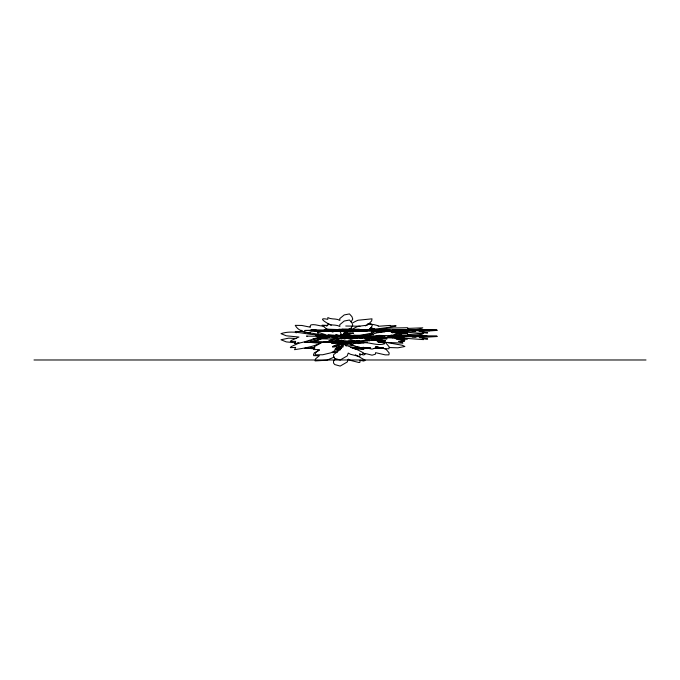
<?xml version="1.0" encoding="UTF-8"?>
<svg xmlns="http://www.w3.org/2000/svg" width="680" height="680" viewBox="0 0 680 680"><rect width="100%" height="100%" fill="white"/><g stroke="black" fill="none" stroke-linecap="round" stroke-linejoin="round"><path stroke-width="1.02" d="M324.25 325.941C320.96 326.757 315.07 323.748 310.904 324.904L310.054 326.409L310.42 327.216L301.767 325.457L295.248 325.354C299.659 333.506 310.692 332.341 318.461 334.458L318.69 334.875C306.178 334.925 293.488 329.511 280.976 333.65L286.254 335.801L298.928 337.034L291.176 340.527L290.317 341.513L295.664 341.334L294.525 343.596C305.753 343.026 315.877 336.804 326.893 335.903M344.267 338.249L344.029 339.082M345.015 339.082L345.091 338.385M371.934 327.573L371.51 328.312L370.09 328.329M371.934 333.668L371.51 334.416L370.09 334.424M342.252 341.743L342.49 340.247M317.569 338.224L318.495 340.008M338.887 348.602L340.127 348.585M388.858 336.931L393.839 336.762M374.45 330.913L377.493 330.752M374.45 337.008L377.493 336.855M341.037 341.921L341.471 340.408M342.49 346.341L343.791 343.689L345.423 344.403L346.214 346.179M350.344 331.806L350.616 330.505M344.267 332.154L343.638 335.801L342.992 336.337L340.544 334.704L340.995 333.396L340.119 331.67M356.133 341.079L359.474 341.113L348.661 341.564M343.009 338.462L343.791 337.594L345.423 338.308M371.773 332.358L372.411 330.846M334.951 349.171L339.839 349.163M371.356 327.173L370.515 329.001L367.897 329.876M370.515 335.096L371.356 333.268M351.075 321.997L352.741 319.073L351.942 316.676L349.452 313.922L344.216 314.933L339.762 318.606L339.855 320.374C336.175 318.155 331.534 319.753 327.845 317.594L327.786 319.337C315.673 316.803 327.811 323.62 331.253 325.372M392.471 337.858L393.108 337.008M346.12 331.253L346.638 331.279M341.394 338.938L342.337 337.17L338.733 338.87M341.394 345.032L342.405 343.459L341.947 343.306M335.469 358.802L333.582 360.808L333.54 363.043L334.738 364.556L340.187 366.078L347.242 361.998L348.236 359.184L350.548 360.409L358.734 362.466L359.703 362.5L360.069 361.853L359.899 360.298L363.825 361.054L365.168 360.196L355.308 354.773M346.791 330.319L331.44 331.271L351.399 331.271L347.08 330.973L348.271 330.837M365.287 325.873C368.892 322.83 374.187 324.7 378.267 325.728L378.173 326.281L390.192 325.414L390.243 325.958C408.791 324.776 378.046 329.052 373.243 329.179L374 330.216M346.111 335.444L349.027 333.498L353.608 333.251M362.584 353.829L363.137 353.37L366.724 353.838L372.045 355.19L375.394 354.212L375.581 352.682L385.212 354.866L388.883 354.858L389.19 352.971L385.798 348.993L376.278 346.834M378.063 330.947L374.901 331.33L372.819 332.843L360.034 335.486L352.852 335.894M373.762 338.181L371.977 338.912M345.746 326.009L360 326.238M344.938 340.952L344.411 341.853L347.157 341.394M346.043 331.661L345.091 332.282L345.108 333.71L347.48 332.435L347.556 331.432M351.713 328.262L349.154 329.341M377.034 330.344C386.75 327.207 396.907 328.21 407.125 327.692L407.975 328.168L407.609 328.414L422.781 327.837L419.254 329.146L411.273 330.089L397.74 330.352L402.56 330.514M399.933 330.463L400.46 329.953L396.151 330.421M400.546 336.209L391.774 336.931L398.659 336.166M339.379 340.918L340.374 340.374M334.424 357.008L326.8 360.213L315.12 360.91L315.562 358.853L319.353 355.7L313.709 355.649L313.471 354.662L314.381 352.758L319.396 350.26M364.548 338.334L373.583 337.586L364.548 338.334L366.154 338.649M348.585 329.35L351.075 328.1L352.741 325.176L351.942 322.779L349.452 320.017L344.216 321.036L339.762 324.708L339.855 326.476C336.175 324.258 331.534 325.848 327.845 323.688L327.786 325.44L322.048 325.185L327.938 330.089M321.173 342.618C312.859 347.157 303.586 348.177 294.525 349.69L295.664 347.429L290.317 347.616L291.176 346.622L298.928 343.128L297.253 342.966M340.374 346.469L341.471 346.502M365.271 337.203C374.043 333.013 384.022 330.523 393.728 330.642L391.841 332.231L397.851 332.8L393.44 335.665L391.051 335.894M341.13 343.613L337.501 345.466L332.809 346.57M388.535 336.337L387.88 336.625L402.245 339.15L404.898 340.399L399.815 341.496M388.535 342.431L387.88 342.72L402.245 345.245L404.898 346.494L397.953 347.811L389.402 347.556M337.96 339.175L337.059 339.481M373.175 334.416L373.023 334.925M347.939 333.022L346.519 332.979L346.094 330.599M321.011 339.116L310.7 342.465L316.812 342.992L321.819 342.457L314.381 346.655L313.471 348.568L313.709 349.554L319.353 349.596L315.562 352.75L315.12 354.807L322.66 354.773L330.888 352.826L334.424 350.914L335.844 348.865L340.476 346.128L340.705 349.01L333.582 354.705L333.54 356.94L334.738 358.453L340.187 359.983L347.242 355.895L348.236 353.09L350.548 354.305L358.734 356.371L359.703 356.397L360.069 355.759L359.899 354.203L363.825 354.96L365.168 354.101C358.258 349.256 349.75 346.876 342.312 343.8L342.133 342.49L304.75 342.252L316.412 342.065L310.82 341.81L314.296 341.819L313.556 341.7L334.934 342.125A22.721 0.714 0 0 0 342.499 342.091L346.222 342.474L331.44 343.06L351.399 343.06L347.08 342.754L348.271 342.626M383.562 331.075L384.429 330.888M341.216 342.865L338.283 343.324M339.363 342.737L340.127 342.49M378.361 338.716L371.96 340.416M347.488 335.835L345.831 336.311L361.769 337.416M314.721 347.412L310.7 348.559L313.335 348.755M345.831 342.405L347.488 341.938M372.971 331.653L373.583 331.491M392.232 332.843L395.981 331.976L391.059 332.078M366.409 340.153L369.197 339.532M366.07 337.662L365.313 337.875L366.188 337.977M332.588 347.123L335.852 346.749M337.212 352.333L332.528 352.623L340.349 349.137L340.433 349.868M362.329 330.012L356.397 330.225L362.168 330.063L359.159 329.978L359.992 329.842M342.354 336.302L359.661 335.707L370.804 335.826L358.071 336.286L381.012 336.192L380.426 336.234M319.6 336.923L327.437 336.982M375.649 330.82L388.858 330.837M339.286 340.289L335.852 340.654M343.196 330.548L343.757 330.48L326.545 330.964L314.024 330.922L334.186 330.395L304.75 330.463L316.412 330.276L310.82 330.029L314.296 330.038L313.556 329.911L334.934 330.344A22.721 0.714 0 0 0 342.499 330.31L345.618 330.352L344.726 330.335M325.006 338.283L327.08 337.934M332.588 341.028L331.075 340.986M384.429 336.982L383.562 337.178L385.254 337.118M341.199 342.516L339.932 342.541M403.639 330.14L397.766 330.276L403.317 330.14M349.392 342.048L351.875 341.929L350.999 342.04M344.428 329.834C346.154 329.817 342.584 329.8 344.93 329.749M359.091 329.834L359.839 329.791L358.666 329.808M340.144 335.928C341.87 335.911 338.3 335.894 340.646 335.852M344.428 341.615L344.887 341.581M396.185 335.928L396.652 335.894M329.885 330.769L328.695 330.922L332.928 330.922M367.14 325.193L358.028 326.341A39.873 14.679 0 0 0 353.022 328.856M342.261 330.811L341.284 330.803M353.575 335.274L369.954 335.3M338.912 340.96L343.238 340.791M340.476 334.671L342.457 334.466L344.097 335.155M346.596 331.406L327.156 331.271L331.423 330.973M342.014 329.026L359.474 329.332L344.497 329.978L345.38 330.242L375.079 329.732L341.989 330.055M394.009 334.288L403.521 333.71L407.125 333.795L407.975 334.262L407.609 334.517L422.781 333.931L419.254 335.249L399.339 336.906L400.291 336.966L424.567 336.065L437.053 336.524L419.101 337.577L427.712 338.98L422.365 338.921L423.504 339.626L390.618 337.221A34.961 4.021 0 0 0 378.973 337.407L376.609 337.416L396.134 338.13L407.328 339.277L396.21 339.269L403.648 340.587L404.32 341.488L398.675 341.504L402.466 342.49L402.909 343.128L377.978 342.031M378.199 337.135C375.827 337.45 384.897 336.966 380.808 336.991M331.151 337.348L339.864 337.152L341.42 336.524L339.056 336.473A34.961 12.869 0 0 0 334.279 336.056M342.074 342.448L343.995 342.15L324.071 341.76L331.296 341.76L328.721 341.632M338.912 329.171C358.589 330.65 312.511 328.321 329.698 329.579L325.865 329.638L331.296 329.978L324.071 329.978L344.037 330.31L338.036 330.505M373.898 331.687L375.02 331.933M395.225 336.506L396.814 336.413M346.01 330.276L351.875 330.14L349.392 330.259M358.692 329.74L359.592 329.749M370.353 334.228L372.07 334.101M309.74 330.922L314.517 330.743L320.399 331.619M400.732 329.919L396.491 330.098M397.273 330.735L398.301 330.675M358.734 330.089L357.374 330.063M339.49 336.209L338.122 336.082L340.391 336.353L338.002 336.277M347.684 337.798L352.75 337.85L346.613 337.832L347.735 337.875M397.332 336.821L397.987 336.787L397.494 336.6M358.657 330.37L360.885 330.684L358.692 330.76M329.553 330.897L328.593 330.897M344.93 330.327L345.474 330.344M349.877 331.355L366.061 331.271L361.743 330.973L364.743 330.973A25.916 0.816 0 0 0 369.495 331.211L378.76 331.253L376.796 331.024M351.585 330.514L351.016 330.488M347.31 336.608L346.927 336.591M302.03 330.395L300.466 330.463L301.461 330.497M337.79 336.762L332.256 336.94M343.74 336.685L342.142 336.642L343.782 336.668M358.071 336.498L356.507 336.566L359.363 336.617M370.353 337.722L371.416 337.832L370.294 337.994M352.478 347.539L359.474 347.216L350.812 347.191M338.954 330.387L339.515 330.352L337.314 330.37M369.418 329.724L389.75 329.732L374.238 330.301L374.663 330.319M376.558 330.046L371.067 330.225L378.913 330.038M341.581 335.572L343.409 335.495M366.452 337.594L369.589 337.569M340.484 330.378L343.425 330.344L342.219 330.378M351.245 330.25L355.308 330.191L350.999 330.259M365.661 330.259L392.164 330.642L392.7 330.633L391.476 330.548L395.377 330.514L388.9 330.301L399.959 330.089L374.723 330.242M348.466 341.173L354.272 341.02M359.38 341.904L356.397 342.006L360.111 341.972L346.01 342.057L351.56 341.929M352.733 330.828L349.579 330.888M344.369 330.531L346.001 330.463M352.435 338.895L350.829 338.971M341.079 348.559L335.537 348.755M363.63 329.919L368.5 329.757M393.269 330.795L397.987 330.684L392.836 330.684M335.435 336.949L337.934 336.863M343.069 336.94L343.536 336.923M402.755 336.353L407.065 336.294L403.07 336.353M391.476 336.949L394.094 336.863M399.109 336.94L400.036 336.931M341.64 330.352L340.484 330.387M392.692 330.361L393.405 330.352M337.356 336.447L336.2 336.49L337.934 336.473M393.405 336.447L392.241 336.49L393.975 336.473M341.64 342.133C337.986 342.193 345.754 342.125 342.44 342.125M363.324 329.783L374.136 329.332L369.954 329.205M362.431 330.378L360.647 330.352L362.083 330.497M351.084 347.726L360.485 347.565M350.37 330.973L354.382 330.854M389.47 330.913L383.214 331.253L403.155 331.271L398.837 330.973L400.036 330.837M400.358 330.803C412.309 331.126 391.059 330.14 401.846 330.973A25.916 0.816 0 0 0 406.589 331.211L415.675 331.287L411.893 330.659L419.611 330.616L398.659 330.319L417.07 330.183M420.529 330.14L437.053 330.089L425.995 330.301L432.471 330.514L428.57 330.548L429.794 330.633L429.267 330.642L411.298 330.267L414.604 330.242M414.562 336.32L411.306 336.328L437.053 336.192L421.013 336.651M371.51 338.631L377.791 338.921L384.727 340.926M335.707 348.857L339.719 348.738M370.234 347.973L362.355 348.067L370.625 347.888M364.055 330.259L366.537 330.14L363.214 330.208M401.948 330.82L424.567 329.97L437.053 330.429L419.101 331.483L427.712 332.885L422.365 332.826L423.504 333.531L392.538 331.109M340.467 335.163L344.216 335.155M345.108 336.362L351.024 336.294L344.267 336.302M396.219 336.846L395.471 336.863M367.523 347.591L362.788 347.523M362.015 330.208L359.541 330.233L378.037 330.633L376.805 330.548C392.496 330.565 363.026 330.166 378.097 330.225M342.626 336.32L343.817 336.302M326.57 330.905L319.362 330.871M361.19 330.301L367.081 330.183M346.383 330.879L332.724 330.863M380.426 330.131L377.009 330.25L385.296 330.089L370.94 330.029M393.975 330.378L395.182 330.344L393.065 330.378M342.244 336.396L343.451 336.37M367.676 330.174L375.224 330.029M340.935 348.245L340.484 348.253L341.309 348.262M398.93 329.808L400.418 329.783M346.434 341.606L344.497 341.76L360.485 341.471M387.804 330.37L386.894 330.387L388.442 330.395M353.082 348.151L369.257 348.432M344.599 330.421L347.072 330.395M327.046 336.566L329.902 336.49L326.324 336.506M416.78 336.549L398.659 336.413L402.56 336.608M341.488 330.149L337.238 330.055L344.675 330.259L342.286 330.174M358.972 336.337L355.257 336.328L358.76 336.337M391.603 337.374L401.013 337.654M343.238 346.885L338.912 347.055L340.17 347.293M383.571 348.041L374.017 348.5M392.7 330.276L395.794 330.31L394.255 330.31A22.721 0.714 0 0 1 392.411 330.327M320.017 336.591L323.995 336.541M365.619 342.431L367.557 342.38M343.68 330.335L342.04 330.352L344.012 330.361M348.534 330.301L346.902 330.319L351.976 330.37M365.976 330.259L369.971 330.191L363.197 330.301M377.927 330.471L385.942 330.395L378.25 330.403M348.534 342.082L346.902 342.1L360.281 342.227M353.192 348.118L355.308 348.075L353.056 348.083M378.955 329.57L377.629 329.638L378.216 329.74M376.414 329.978L379.049 329.953M395.709 330.82L391.774 330.828M397.97 331.015L396.738 331.083L398.115 331.168M346.783 331.891L345.746 332.103L346.366 332.546M384.854 331.925L378.173 332.384L378.267 331.832L377.281 331.5M348.772 333.353L350.217 333.455L348.517 333.251M341.096 336.337L340.212 336.073L355.19 335.427L334.628 335.274L339.133 335.869L322.66 335.393L325.414 335.682L321.589 335.733L327.012 336.073L319.787 336.073L339.618 336.387M321.224 336.124L320.178 336.26L330.149 337.45L313.131 338.631L328.627 338.963L348.432 338.079L332.231 339.413L328.848 340.654L329.146 341.241L342.457 340.561L342.635 341.037C352.546 340.731 363.409 342.091 372.606 337.977L374.85 337.892L375.717 339.694L352.861 342.907L358.13 342.941L358.334 343.629C367.48 340.416 375.504 346.486 384.498 343.8L384.447 343.102L377.324 341.317L377.179 340.723L385.296 341.878L378.003 341.81M323.705 336.107L326.196 336.082L324.309 335.589L326.765 335.529M324.36 336.481L319.982 336.506M345.21 336.269L372.198 337.356L354.577 337.781L344.326 336.625M333.03 336.464C341.555 336.455 325.575 336.49 332.401 336.49M376.414 336.073L383.052 336.073L377.629 335.733L381.454 335.682L378.7 335.393L395.428 335.818L390.668 335.274L394.995 335.104L411.23 335.427L396.262 336.073L397.205 336.345L426.844 335.826L414.111 336.286L415.191 336.32M389.079 336.464L391.28 336.447L388.442 336.49M337.314 342.15C345.831 342.142 329.859 342.176 336.685 342.176M337.314 348.253L339.515 348.228L336.048 348.253M337.305 330.421L343.927 330.395M330.421 330.523L325.474 330.548M313.981 330.922L310.913 330.939M345.159 336.396L359.04 336.515M364.777 336.404L367.089 336.387M364.625 336.642L367.514 336.625M359.567 342.014L360.137 342.006M339.711 347.625L338.257 347.633L341.122 347.743M314.56 348.177L304.75 348.347L314.798 348.415M325.83 330.31L330.956 330.352L327.377 330.352L330.149 330.361M345.38 329.978L345.958 329.978L344.981 329.902M337.705 330.395L335.138 330.387L336.685 330.395M363.774 330.344L378.565 330.514M352.368 330.395L345.984 330.352L350.795 330.514M358.351 331.024L356.906 331.007L359.813 331.253L357.136 331.279M325.865 336.455L326.672 336.447L325.779 336.43M378.964 342.32L380.715 342.295L379.227 342.227M375.224 347.913L383.197 347.922M343.4 335.393L341.896 335.503M34 359.983L646 359.983M383.605 329.29L378.99 329.409M344.293 335.393L348.296 335.418M330.37 341.079L343.663 341.504L338.938 341.079M330.149 342.142L327.377 342.133L330.956 342.133L330.063 342.116M340.944 348.16L336.736 348.135M353.753 348.236L367.854 348.5L360.137 348.534L363.919 349.171L354.832 349.095M363.043 330.242L360.808 330.284M383.996 331.508L376.609 331.322L378.973 331.304A34.961 4.021 0 0 1 384.727 331.16M398.777 337.034L393.303 336.923M341.504 341.861L337.238 341.836L344.675 342.04L342.286 341.964M340.782 347.956L337.238 347.939L341.199 348.024M363.043 348.126L359.541 348.109L363.358 348.109M356.303 336.719L359.252 336.727M360.587 342.405L364.523 342.423M363.358 330.225L362.431 330.191M363.647 330.811L366.834 330.828L364.735 330.726M388.493 336.353L395.386 336.404M356.966 336.77L359.482 336.974M361.25 342.457L364.183 342.745L354.832 342.992A25.916 0.816 0 0 1 350.081 342.762C339.311 341.929 360.545 342.907 348.594 342.584M351.466 330.344L367.854 330.616L360.137 330.659L363.919 331.287L350.548 331.211M347.183 336.438L359.618 336.608M356.779 331.228L354.832 331.211A25.916 0.816 0 0 1 350.081 330.973C339.311 330.14 360.545 331.126 348.594 330.803M362.058 330.633L361.751 330.701M417.375 336.745L411.893 336.753L415.523 336.974M352.495 337.322L356.201 337.365M364.973 336.651L367.829 336.685M345.091 329.477L347.106 329.502M383.103 330.183L388.493 330.259M329.383 329.927L325.49 330.029L330.123 330.242M363.341 330.488L366.409 330.505L365.678 330.488M345.091 335.572L348.118 335.623M314.712 347.811L310.82 347.913L314.44 348.083M365.466 330.514L363.774 330.412M350.795 342.295L345.984 342.133L351.747 342.286L351.016 342.269M400.885 330.497L403.503 330.505L402.773 330.488M392.964 330.14L396.431 330.259L395.131 330.131M337.203 336.243L332.953 336.149L339.074 336.192M375.827 329.978L379.083 330.055M402.773 336.583L403.503 336.6L397.74 336.447L416.815 336.651M375.827 336.073L382.1 336.243M342.618 336.413L343.697 336.438M371.526 329.978L386.69 330.344A22.721 0.714 0 0 0 388.611 330.344M338.546 330.089L343.68 330.225M377.697 336.243L362.584 336.124L367.217 336.345M400.358 336.898C412.471 337.186 391.229 336.328 401.591 337M326.137 325.933L326.978 326.06M370.039 329.622L367.812 329.911L369.257 329.596L371.662 326.995L372.147 325.252M362.772 338.164L360.442 338.045M367.506 336.294L364.743 336.302L367.396 336.515M358.513 330.25L359.337 330.259L358.683 330.174M362.508 330.48L361.037 330.505L361.904 330.591M376.269 331.024L378.845 330.956L374.799 330.659L382.517 330.616L379.108 330.514M343.561 336.575L342.219 336.524M366.546 334.56L364.098 334.5L370.43 335.308M327.692 329.469L329.553 329.545M346.026 331.109L342.796 330.973L345.797 330.973M399.644 337.101L401.26 337.178M337.186 347.284L340.416 347.505M389.801 336.931L390.303 336.957M357.315 330.098L358.037 330.131M391.986 331.815L407.328 333.175L396.21 333.175L401.396 334.067M346.418 335.24L347.82 335.325M343.774 336.778L342.652 336.727L343.757 336.872M371.697 337.093L373.447 336.974M409.555 329.681L426.844 329.732L414.111 330.191L415.191 330.225M308.499 340.57L316.081 341.003M296.429 338.521L288.719 338.138L280.976 339.745L286.254 341.896L295.477 342.813M349.664 343.442L345.253 342.745C342.958 344.539 359.865 347.429 350.548 343.74M371.059 329.638L373.014 330.216M332.775 335.563L327.726 335.036L333.6 335.121L334.475 335.733M307.096 336.183L306.536 336.124L330.65 336.438A22.721 0.714 0 0 0 337.603 336.413M380.077 332.154L375.624 331.585L376.635 332.078M313.93 339.702L317.177 340.102M340.926 334.339L343.774 335.061M358.64 338.13L352.129 337.416L355.3 338.368M369.589 334.637L370.455 334.773M377.655 332.528L378.649 332.699M376.329 338.359L377.842 338.649M377.629 332.291L378.743 332.503M347.335 338.376L344.454 337.05L345.253 336.651L349.664 337.348L353.09 338.793M370.43 329.214L372.224 329.469L370.455 328.67M348.457 335.3L346.256 334.22M349.256 338.58L351.05 339.023M365.032 339.94L367.803 340.68M370.694 339.091L385.798 342.899L389.19 346.876L388.883 348.755L385.212 348.763L375.581 346.587L375.394 348.118L372.045 349.095L363.137 347.276L361.046 348.525L349.01 343.493L347.012 341.853M329.486 330.837L333.013 332.095M342.405 342.236L343.324 342.388L343.578 341.3M359.482 353.863L361.046 354.62M372.411 324.743L370.039 323.527L367.812 323.808L369.257 323.501L371.662 320.9L372.011 318.826L358.028 320.238A39.873 14.679 0 0 0 353.022 322.753M296.166 332.902L295.248 331.457L301.767 331.559L310.42 333.31L310.054 332.503M368.934 339.558L369.317 340.875M352.793 330.335A22.721 0.714 0 0 1 350.234 330.344M394.255 336.404A22.721 0.714 0 0 1 388.611 336.438M341.267 348.202A22.721 0.714 0 0 1 336.209 348.219M341.368 345.44L341.964 347.131L343.162 345.865L341.853 344.99L341.368 345.44M382.075 330.846L377.553 331.118L382.075 330.846M317.569 332.129L318.096 333.769L319.727 334.433L326.264 334.942L317.569 332.129M344.59 335.087L344.683 335.852L347.157 335.3L353.286 332.945L347.871 333.268L344.59 335.087M376.686 340.365L374.867 340.34L376.686 340.365M374.255 328.517L372.674 328.67L374.255 328.517M340.433 343.774L340.043 344.904L338.028 346.086L332.528 346.519L340.349 343.043L340.433 343.774M377.689 339.456L380.001 340.408L385.5 340.544L377.689 339.456M344.548 332.758L343.774 333.616L344.352 334.832L345.363 334.126L344.548 332.758M378.377 337.934L375.624 337.688L378.743 338.598L387.073 338.827L378.361 337.96M349.095 338.368L348.806 338.921L357.587 337.892L349.095 338.368M344.029 341.53L345.168 341.572L344.029 341.53M395.786 335.844L396.933 335.886L395.786 335.844M359.397 337.926L365.899 337.697L359.397 337.926M345.601 330.769L346.596 330.777L345.601 330.769M345.601 342.558L346.596 342.558L345.601 342.558M360.264 330.769L361.258 330.777L360.264 330.769M397.358 330.769L398.352 330.777L397.358 330.769M343.4 329.902L338.257 329.749L343.4 329.902M339.116 336.005L334.075 335.835L339.116 336.005M343.4 341.692L338.359 341.522L343.4 341.692M395.156 336.005L390.116 335.835L395.156 336.005M398.352 336.872L397.324 336.906L398.352 336.872M346.434 330.463L348.067 330.565L346.434 330.463M398.191 330.463L399.823 330.565L398.2 330.463M398.191 336.558L399.823 336.668L398.2 336.566M315.928 335.597L321.291 335.75L315.928 335.597M396.848 337.118L402.245 337.161L396.848 337.118M357.884 336.158L352.113 336.32L357.884 336.158M413.933 330.063L408.161 330.225L413.933 330.063M362.168 347.947L356.397 348.1L362.168 347.947M413.933 336.158L408.161 336.32L413.933 336.158M355.308 341.98L351.305 342.04L355.308 341.98M407.065 330.191L402.755 330.259L407.065 330.191M340.476 335.861L335.954 335.002L340.476 335.861M396.431 336.353L388.994 336.149L396.431 336.353M379.117 339.252L376.567 338.631L379.142 339.286M382.712 330.352L379.134 330.352L382.712 330.352M403.639 336.243L397.766 336.37L403.639 336.243M342.695 329.962L344.063 330.089L342.695 329.962M394.459 336.056L395.828 336.192L394.459 336.056M342.695 341.743L344.063 341.878L342.695 341.743M347.888 336.923L347.2 336.923L347.888 336.923"/></g></svg>
